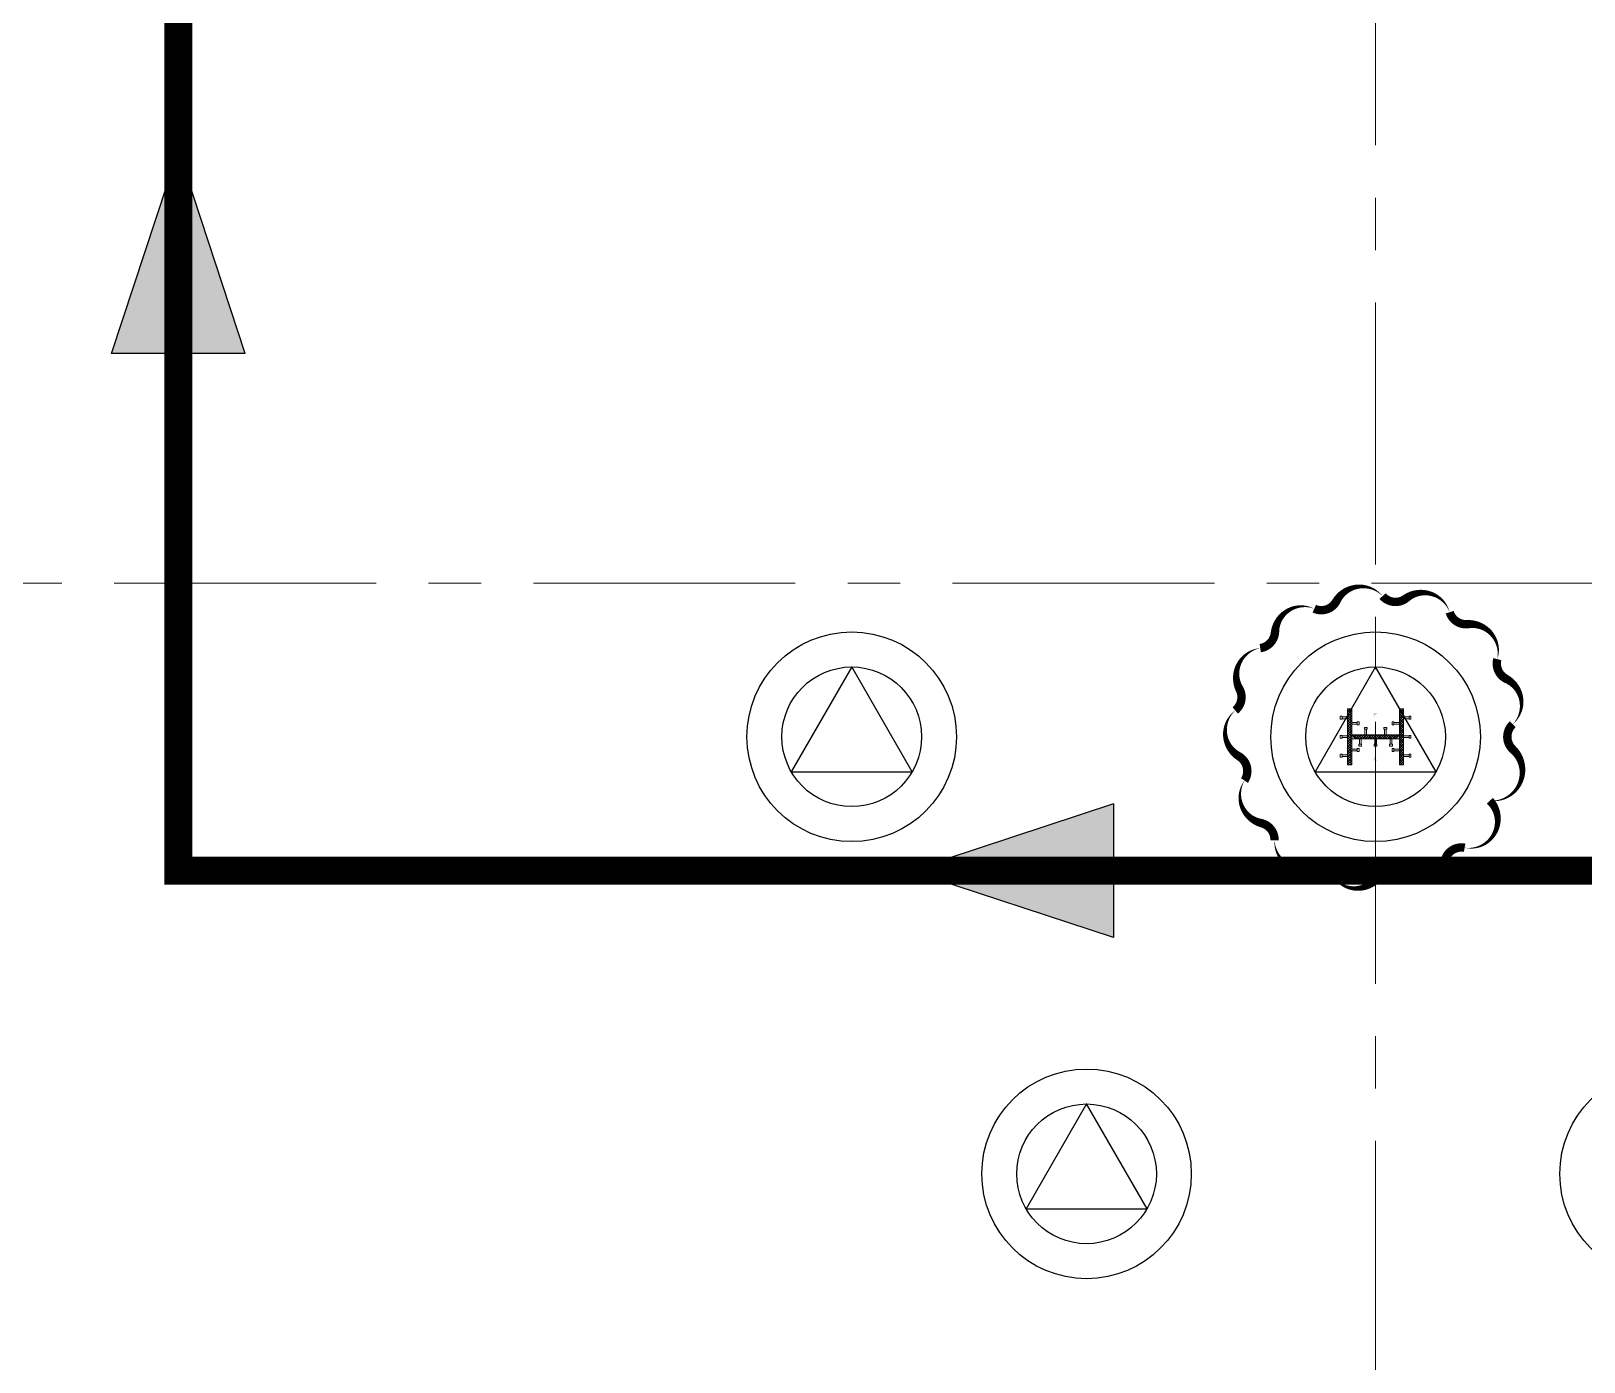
# Model space of a CAD drawing. Header units: millimetres. Extents: x -346728 to 1320345, y -537202 to -385966.
# Drawn here: x 358496 to 369613, y -429790 to -420266 of the extents above; entities that cross this region are included whole.
import ezdxf

# ---------------------------------------------------------------- set-up
doc = ezdxf.new("R2010")
doc.units = ezdxf.units.MM
doc.header["$LTSCALE"] = 100
doc.linetypes.add('X1326_GLB$0$CENTER', pattern=[2, 1.25, -0.25, 0.25, -0.25])
for name, color, linetype in [('hach', 253, 'Continuous'), ('PL', 3, 'Continuous'), ('thep doc', 6, 'Continuous')]:
    doc.layers.add(name, color=color, linetype=linetype)
for name, color, linetype, lineweight in [('KCMANH', 8, 'Continuous', 13), ('KINGPOST', 5, 'Continuous', 20), ('X1326_GLB$0$A-tim', 8, 'X1326_GLB$0$CENTER', 9)]:
    doc.layers.add(name, color=color, linetype=linetype, lineweight=lineweight)
pattern_1 = [(45, (188543.33, 11377564.439), (-8.980256121, 8.980256121), []), (135, (188543.33, 11377564.439), (-8.980256121, -8.980256121), [])]

# ---------------------------------------------------------------- blocks, each defined once
blk = doc.blocks.new('LVL-KHUNGTEN')
blk.add_lwpolyline([(61072.9, 41092.8), (119123.5, 41092.8), (119123.5, 61.9), (61072.9, 61.9)], close=True)
blk = doc.blocks.new('KP50')
at = {"ltscale": 0.1}
h = blk.add_hatch(color=6, dxfattribs=at)
h.dxf.hatch_style = 1
h.paths.add_polyline_path([(14, 171), (-14, 171), (-14, 142)])
h.paths.add_polyline_path([(-14, -142), (-14, -171), (14, -171)])
at = {"layer": 'KCMANH', "linetype": 'ByBlock'}
h = blk.add_hatch(dxfattribs=at)
h.set_pattern_fill('ANSI37', color=6, scale=4, style=0)
h.set_pattern_definition(pattern_1)
h.paths.add_polyline_path([(-200, 200), (-200, 171), (200, 171), (200, 200)])
h = blk.add_hatch(dxfattribs=at)
h.set_pattern_fill('ANSI37', color=6, scale=4, style=0)
h.set_pattern_definition([(45, (188728.93, 11377564.439), (-8.980256121, 8.980256121), []), (135, (188728.93, 11377564.439), (-8.980256121, -8.980256121), [])])
h.paths.add_polyline_path([(14, 171), (-14, 142), (-14, -142), (14, -171)])
h = blk.add_hatch(dxfattribs=at)
h.set_pattern_fill('ANSI37', color=6, scale=4, style=0)
h.set_pattern_definition(pattern_1)
h.paths.add_polyline_path([(-200, -171), (-200, -200), (200, -200), (200, -171)])
for p, q in [((-125, 253), (-146, 253)), ((-146, 240), (-146, 253)), ((-125, 240), (-146, 240)), ((-142, 200), (-142, 240)), ((-129, 200), (-129, 240)), ((-125, 240), (-125, 253)), ((-10, 253), (10, 253)), ((-10, 240), (-10, 253)), ((-10, 240), (10, 240)), ((-6, 200), (-6, 240)), ((6, 200), (6, 240)), ((10, 240), (10, 253)), ((125, 253), (146, 253)), ((125, 240), (125, 253)), ((125, 240), (146, 240)), ((129, 200), (129, 240)), ((142, 200), (142, 240)), ((146, 240), (146, 253)), ((-85, 131), (-106, 131)), ((-106, 131), (-106, 118)), ((-85, 118), (-106, 118)), ((-102, 171), (-102, 131)), ((-89, 171), (-89, 131)), ((-85, 131), (-85, 118)), ((-67, 100), (-67, 120)), ((-54, 120), (-67, 120)), ((-54, 100), (-54, 120)), ((-14, 116), (-54, 116)), ((85, 131), (106, 131)), ((85, 131), (85, 118)), ((85, 118), (106, 118)), ((89, 171), (89, 131)), ((102, 171), (102, 131)), ((106, 131), (106, 118)), ((-54, 100), (-67, 100)), ((-67, 10), (-67, -10)), ((-54, 10), (-67, 10)), ((-14, 104), (-54, 104)), ((-54, 10), (-54, -10)), ((-14, 6), (-54, 6)), ((14, 76), (54, 76)), ((14, 64), (54, 64)), ((54, 60), (54, 80)), ((54, 80), (67, 80)), ((54, 60), (67, 60)), ((67, 60), (67, 80)), ((-54, -10), (-67, -10)), ((-67, -100), (-67, -120)), ((-54, -100), (-67, -100)), ((-14, -6), (-54, -6)), ((-54, -100), (-54, -120)), ((-14, -104), (-54, -104)), ((14, -64), (54, -64)), ((14, -76), (54, -76)), ((54, -60), (54, -80)), ((54, -60), (67, -60)), ((54, -80), (67, -80)), ((67, -60), (67, -80)), ((-142, -200), (-142, -240)), ((-129, -200), (-129, -240)), ((-85, -118), (-106, -118)), ((-106, -131), (-106, -118)), ((-85, -131), (-106, -131)), ((-102, -171), (-102, -131)), ((-89, -171), (-89, -131)), ((-85, -131), (-85, -118)), ((-54, -120), (-67, -120)), ((-14, -116), (-54, -116)), ((-6, -200), (-6, -240)), ((6, -200), (6, -240)), ((85, -118), (106, -118)), ((85, -131), (85, -118)), ((85, -131), (106, -131)), ((89, -171), (89, -131)), ((102, -171), (102, -131)), ((106, -131), (106, -118)), ((129, -200), (129, -240)), ((142, -200), (142, -240)), ((-125, -240), (-146, -240)), ((-146, -240), (-146, -253)), ((-125, -253), (-146, -253)), ((-125, -240), (-125, -253)), ((-10, -240), (10, -240)), ((-10, -240), (-10, -253)), ((-10, -253), (10, -253)), ((10, -240), (10, -253)), ((125, -240), (146, -240)), ((125, -240), (125, -253)), ((125, -253), (146, -253)), ((146, -240), (146, -253))]:
    blk.add_line(p, q, dxfattribs=at)
at = {"layer": 'KINGPOST', "color": 6, "linetype": 'ByBlock'}
for p, q in [((-200, 200), (200, 200)), ((-200, 171), (-200, 200)), ((-200, 171), (200, 171)), ((-14, 171), (-14, -171)), ((-14, 142), (14, 171)), ((14, 171), (14, -171)), ((200, 171), (200, 200)), ((-200, -171), (200, -171)), ((-200, -171), (-200, -200)), ((-200, -200), (200, -200)), ((-14, -142), (14, -171)), ((200, -171), (200, -200))]:
    blk.add_line(p, q, dxfattribs=at)
blk.add_lwpolyline([(-14, 0), (14, 0)], dxfattribs=at)
blk = doc.blocks.new('B1 Kingpost Layout Plan1')
at = {"layer": 'KCMANH', "linetype": 'ByBlock', "rotation": 90}
blk.add_blockref('KP50', (-2475, -10550, 0), dxfattribs=at)

msp = doc.modelspace()

# ---------------------------------------------------------------- hatches: boundary and pattern name
at = {"ltscale": 0.1}
h = msp.add_hatch(color=6, dxfattribs=at)
h.dxf.hatch_style = 1
h.paths.add_polyline_path([(368135.6, -425145.2), (368106.8, -425145.2), (368106.8, -425174)])
h.paths.add_polyline_path([(368106.8, -425458.8), (368106.8, -425487.6), (368135.6, -425487.6)])
at = {"layer": 'hach'}
h = msp.add_hatch(dxfattribs=at)
h.set_pattern_fill('ANSI31', color=256, scale=70)
h.set_pattern_definition([(45, (342151.22, -508591.22), (-157.15448, 157.15448), [])])
h.paths.add_polyline_path([(362433.4, -410142.2), (348853.9, -428107.5), (376146.7, -501359), (382446.8, -503970.9), (458369.1, -469396.6), (462927.9, -462329.4), (462919.8, -415142.7), (457917.8, -410142.2)])
h.paths.add_polyline_path([(363030.6, -411342.2), (350208.3, -428305.7), (377088.8, -500450.6), (382424.3, -502662.6), (457551.5, -468450.4), (461727.8, -461976.1), (461719.7, -415639.4), (457420.9, -411342.2)], flags=16)
h = msp.add_hatch(dxfattribs=at)
h.set_pattern_fill('AR-CONC', color=256, scale=4)
h.set_pattern_definition([(50, (342151.2, -508591.2), (728.7387, -63.7563), [76.2, -838.2]), (355, (342151.2, -508591.2), (-140.9737, 764.2274), [60.96, -670.5623]), (100.45144, (342211.95, -508596.54), (587.765, 700.471), [64.76, -712.361]), (46.1842, (342151.2, -508388), (1084.316, -168.1693), [114.3, -1257.3]), (96.63556, (342241.6, -508402), (949.6165, 989.7045), [97.14, -1068.5424]), (351.18415, (342151.2, -508388), (949.6165, 989.7045), [91.44, -1005.839]), (21, (342252.8, -508438.8), (606.4576, -409.0608), [76.2, -838.2]), (326, (342252.8, -508438.8), (247.208, 736.752), [60.96, -670.56]), (71.45144, (342303.36, -508472.9), (853.6657, 327.691), [64.76, -712.3598]), (37.5, (342151.22, -508591.22), (12.3544, 338.22016), [0, -662.432, 0, -680.72, 0, -673.1]), (7.5, (342151.22, -508591.22), (267.27865, 400.7223), [0, -388.112, 0, -647.192, 0, -256.54]), (327.5, (341924.65, -508591.22), (542.3624, -22.91498), [0, -254, 0, -792.48, 0, -1051.56]), (317.5, (341823.05, -508591.2), (592.5167, 101.706), [0, -330.2, 0, -526.288, 0, -746.76])])
h.paths.add_polyline_path([(362433.4, -410142.2), (348853.9, -428107.5), (376146.7, -501359), (382446.8, -503970.9), (458369.1, -469396.6), (462927.9, -462329.4), (462919.8, -415142.7), (457917.8, -410142.2)])
h.paths.add_polyline_path([(363030.6, -411342.2), (350208.3, -428305.7), (377088.8, -500450.6), (382424.3, -502662.6), (457551.5, -468450.4), (461727.8, -461976.1), (461719.7, -415639.4), (457420.9, -411342.2)], flags=16)
at = {"layer": 'thep doc'}
h = msp.add_hatch(dxfattribs=at)
h.set_pattern_fill('ANSI31', color=256, angle=180)
h.set_pattern_definition([(225, (542163.21373, -763944.49685), (0.08838834765, -0.08838834765), [])])
h.paths.add_polyline_path([(359071.9, -422573.6), (359550.5, -422573.6), (359550.5, -421120.3)])
h.paths.add_polyline_path([(359550.5, -422573.6), (360029.1, -422573.6), (359550.5, -421120.3)])
h = msp.add_hatch(dxfattribs=at)
h.set_pattern_fill('ANSI31', color=256, angle=-90)
h.set_pattern_definition([(315, (707616.90872, -243662.18927), (0.08838834765, 0.08838834765), [])])
h.paths.add_polyline_path([(366246, -426753.5), (366246, -426274.9), (364792.7, -426274.9)])
h.paths.add_polyline_path([(364792.7, -426274.9), (366246, -426274.9), (366246, -425796.3)])

# ---------------------------------------------------------------- linework, layer by layer
at = {"color": 6, "elevation": -2718.3}
msp.add_lwpolyline([(369103.3, -425226.6, 0, 60, 0.5205671), (369056.6, -424902.1, 60, 60, -0.3534527), (368993, -424761, 0, 60, 0.5205671), (368780.6, -424510.8, 60, 60, -0.3534915), (368651.7, -424425.1, 0, 60, 0.5205671), (368338.9, -424326.1, 60, 60, -0.3944899), (368171.5, -424309.7, 0, 60, 0.520567), (367840.6, -424346.5, 60, 60, -0.3907151), (367682.4, -424399.9, 0, 60, 0.520567), (367401.1, -424568.7, 60, 60, -0.3534934), (367295.6, -424682, 0, 60, 0.5205671), (367147.1, -424974.7, 60, 60, -0.3571345), (367116.7, -425127.8, 0, 60, 0.520567), (367142.5, -425455.5, 60, 60, -0.4289707), (367182.8, -425629.4, 0, 60, 0.520567), (367303.5, -425934.2, 60, 60, -0.3534582), (367398.2, -426056.7, 0, 60, 0.520567), (367662.8, -426250.8, 60, 60, -0.3534893), (367808.2, -426304.2, 0, 60, 0.5205671), (368135.4, -426327.8, 60, 60, -0.3982747), (368303.3, -426305.9, 0, 60, 0.520567), (368617.9, -426197.5, 60, 60, -0.3869502), (368759, -426110.3, 0, 60, 0.7314349), (368939.6, -425774, 0, 60, 0.7206829), (369104.2, -425407.1, 60, 60, -0.4358983)], format="xyseb", close=True, dxfattribs=at)
at = {"layer": 'PL', "elevation": -1404.9}
for points in [[(363938.2, -425566.4), (364804.3, -425566.4), (364371.2, -424816.4)], [(363938.2, -425566.4), (364804.3, -425566.4), (364371.2, -424816.4)], [(367688.2, -425566.4), (368554.3, -425566.4), (368121.2, -424816.4)], [(367688.2, -425566.4), (368554.3, -425566.4), (368121.2, -424816.4)], [(365619.2, -428694), (366485.2, -428694), (366052.2, -427944)], [(365619.2, -428694), (366485.2, -428694), (366052.2, -427944)]]:
    msp.add_lwpolyline(points, close=True, dxfattribs=at)
at = {"layer": 'PL'}
for centre, radius in [((364371.2, -425316.4, -1404.9), 750), ((364371.2, -425316.4, -1404.9), 750), ((368121.2, -425316.4, -1404.9), 750), ((368121.2, -425316.4, -1404.9), 750), ((364371.2, -425316.4, -1404.9), 500), ((364371.2, -425316.4, -1404.9), 500), ((368121.2, -425316.4, -1404.9), 500), ((368121.2, -425316.4, -1404.9), 500), ((366052.2, -428444, -1404.9), 750), ((366052.2, -428444, -1404.9), 750), ((370190.3, -428444, -1404.9), 750), ((370190.3, -428444, -1404.9), 750), ((366052.2, -428444, -1404.9), 500), ((366052.2, -428444, -1404.9), 500)]:
    msp.add_circle(centre, radius, dxfattribs=at)
at = {"layer": 'thep doc'}
for p, q in [((360029.1, -422573.6, -1404.9), (359071.9, -422573.6, -1404.9)), ((366246, -425796.3, -1404.9), (366246, -426753.5, -1404.9))]:
    msp.add_line(p, q, dxfattribs=at)
at = {"layer": 'thep doc', "const_width": 200, "elevation": -1404.9}
msp.add_lwpolyline([(377870.9, -445385.6), (359535.3, -445385.6), (359535.3, -434700.9), (377094.2, -434700.9), (377094.2, -426274.9), (359550.5, -426274.9), (359550.5, -417075.1), (376540.8, -417075.1)], dxfattribs=at)
at = {"layer": 'thep doc', "elevation": -1404.9}
for points in [[(359071.9, -422573.6), (359550.5, -421120.3)], [(360029.1, -422573.6), (359550.5, -421120.3)], [(366246, -425796.3), (364792.7, -426274.9)], [(366246, -426753.5), (364792.7, -426274.9)]]:
    msp.add_lwpolyline(points, dxfattribs=at)
at = {"layer": 'X1326_GLB$0$A-tim', "ltscale": 15}
for p, q in [((368121.2, -398208.6, -1404.9), (368121.2, -512162.7, -1404.9)), ((341092.1, -424216.4, -1404.9), (475778.7, -424216.4, -1404.9))]:
    msp.add_line(p, q, dxfattribs=at)

# ---------------------------------------------------------------- block references
at = {"extrusion": (0.00597, -2.28885e-18, 0.999982), "xscale": 3.385207865094198, "yscale": 3.385207865094198, "zscale": 3.385207865094198}
msp.add_blockref('LVL-KHUNGTEN', (112985.2, -525073.6, 1027.7), dxfattribs=at)
msp.add_blockref('B1 Kingpost Layout Plan1', (370596.3, -414766, -1404.9))

doc.saveas('drawing.dxf')
